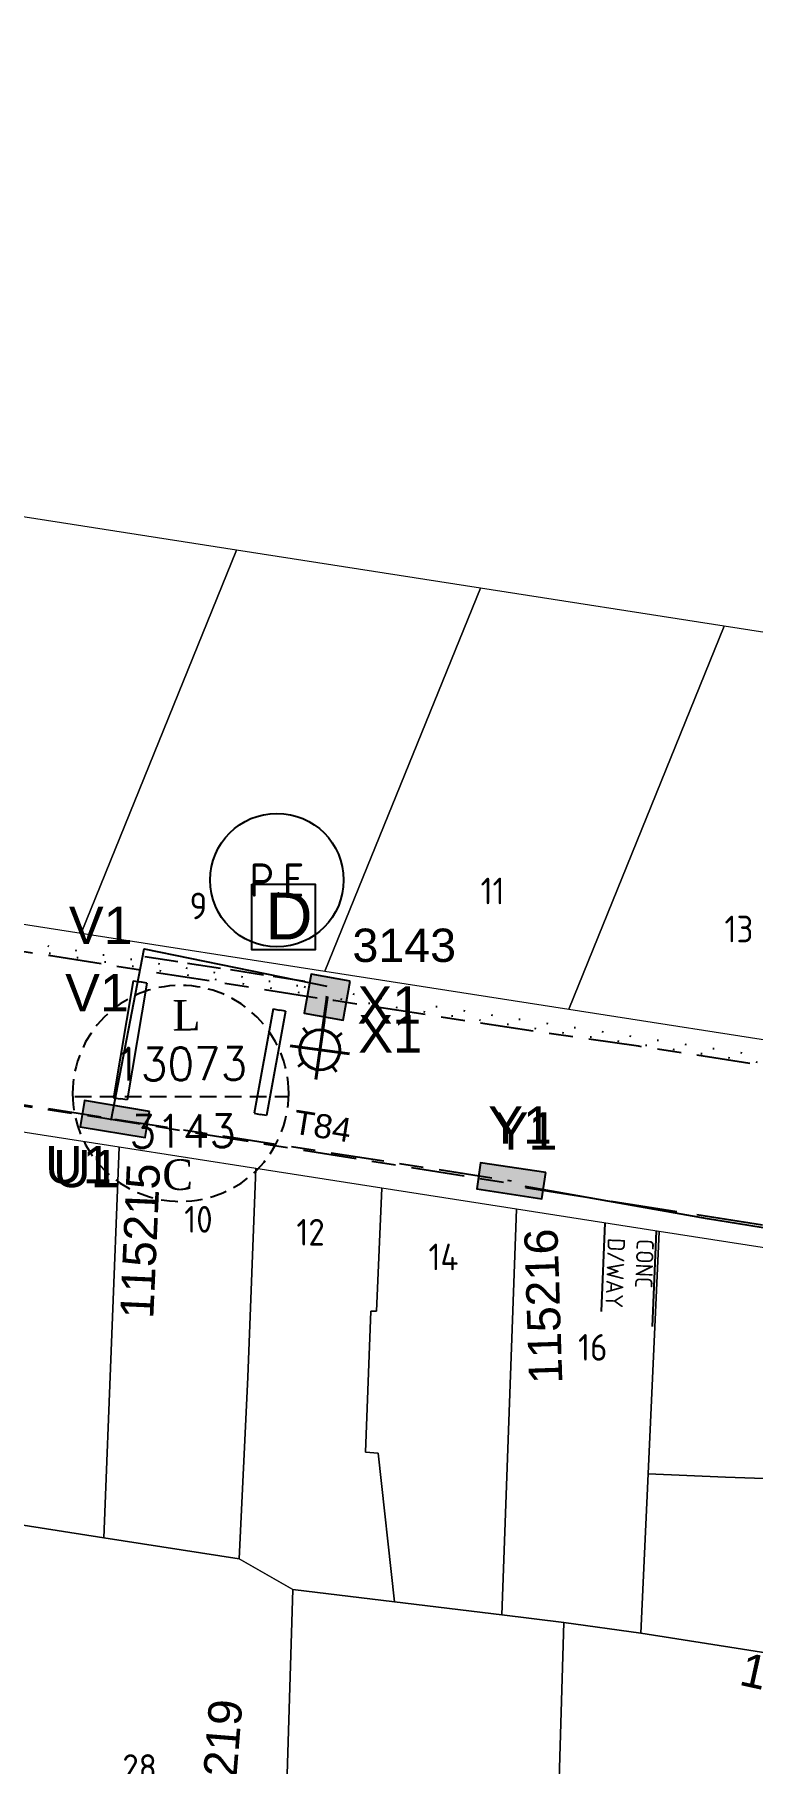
# Model space of a CAD drawing. Header units: metres. Extents: x 297818 to 299097, y 6264861 to 6266140.
# Drawn here: x 298387.9 to 298441.8, y 6265530.3 to 6265659.9 of the extents above; entities that cross this region are included whole.
import ezdxf
from ezdxf.enums import TextEntityAlignment as Align

# ---------------------------------------------------------------- set-up
doc = ezdxf.new("R2010")
doc.units = ezdxf.units.M
for name, pattern in [('Cable Exist UG', [8.2, 4, -1.2, 1.8, -1.2]), ('Cable Remove', [2, 0, -2]), ('HIDDEN2', [0.1875, 0.125, -0.0625]), ('IE Trench LV', [6.5, 5, -1.5]), ('IECLCHAINA', [8.2, 4, -1.2, 1.8, -1.2])]:
    doc.linetypes.add(name, pattern=pattern)
doc.layers.get('0').update_dxf_attribs({"color": 6})
doc.layers.add('Cadastre Land Parcels_SP_EXT', color=9, linetype='Continuous', lineweight=5)
for name, color, linetype in [('Duct_SP_NEW', 2, 'Continuous'), ('Equip_SP_SL_EXT', 7, 'Continuous'), ('Mains_LV_EXT', 7, 'Continuous'), ('Mains_LV_NEW_T84', 2, 'Continuous'), ('Mains_SL_EXT', 7, 'Continuous'), ('Notes', 7, 'Continuous'), ('Notes_LV_MISC', 7, 'Continuous'), ('Notes_SL_MISC', 7, 'Continuous'), ('Notes_SP_MISC', 7, 'Continuous'), ('SupportsUG_SP_LV_EXT', 7, 'Continuous'), ('SupportsUG_SP_LV_SL_EXT', 7, 'Continuous'), ('Trench_SP_NEW', 2, 'Continuous'), ('UG_Details_SP_MISC', 7, 'Continuous')]:
    doc.layers.add(name, color=color, linetype=linetype)
doc.styles.add('AR12', font='Simplex')
doc.styles.add('COLUMN_LABEL', font='arial.ttf')
doc.styles.add('iecARIAL', font='arial.ttf', dxfattribs={"height": 2})
doc.styles.add('iecDevPlan', font='isocp.shx', dxfattribs={"height": 1.8})
doc.styles.add('iecNAME', font='times.ttf')
doc.styles.add('iecRoadName', font='arial.ttf', dxfattribs={"height": 3.5})
doc.styles.add('IECSYMBOL1', font='isocp.shx')
doc.styles.add('IESYMBOL1', font='isocp.shx')
doc.styles.add('POLE_LABEL', font='arial.ttf')
doc.styles.get("Standard").update_dxf_attribs({"font": 'arial.ttf'})
doc.linetypes.add('Cable New UG', pattern='A,7,-0.25,["x",Standard,S=2,R=0,X=0.2,Y=-0.8],-2.1', length=9.35)
doc.linetypes.add('Cable V', pattern='A,7.2,-0.45,["V",Standard,S=1.5,R=0,X=0,Y=-0.7],-1.8', length=9.45)

# ---------------------------------------------------------------- blocks, each defined once
blk = doc.blocks.new('COLUMN_EXT')
blk.add_hatch(color=256).paths.add_polyline_path([(-1.49, 1.48), (-1.49, -1.49), (1.48, -1.49), (1.48, 1.48)])
blk.add_lwpolyline([(-1.49, -1.49), (1.48, -1.49), (1.48, 1.48), (-1.49, 1.48)], close=True)
for tag, height, style, flags, p in [('ASSET_NUM', 2.5, 'COLUMN_LABEL', 8, (2, 2)), ('STRUCTURE_PLANT_NUMBER', 0.2, 'POLE_LABEL', 9, (1.81, 0.03)), ('STREET_CODE', 0.2, 'COLUMN_LABEL', 9, (1.81, -0.2))]:
    blk.add_attdef(tag, text='', height=height, dxfattribs=dict(style=style, flags=flags)).set_placement(p, align=Align.MIDDLE_LEFT)
at = {"flags": 9}
for tag, p in [('COLUMN_TYPE', (1.81, -0.4)), ('OWNED_BY', (1.81, -0.6)), ('STATE', (1.81, -0.8)), ('USAGE', (1.81, -1)), ('LEGEND', (1.81, -1.2)), ('STREETNAME', (1.81, -1.6)), ('SUBURB', (1.81, -1.8)), ('LOCATION', (1.81, -1.4)), ('NOTES', (1.81, -2))]:
    blk.add_attdef(tag, text='', height=0.2, dxfattribs=at).set_placement(p, align=Align.MIDDLE_LEFT)
at = {"flags": 1}
blk.add_attdef('Z', (1.81, -2.35), '', height=0.2, dxfattribs=at)
blk = doc.blocks.new('PILLAR_EXT')
blk.add_hatch(color=256).paths.add_polyline_path([(-2.475, 0.99), (-2.475, -0.99), (2.475, -0.99), (2.475, 0.99)])
blk.add_lwpolyline([(-2.475, -0.99), (2.475, -0.99), (2.475, 0.99), (-2.475, 0.99)], close=True)
at = {"style": 'iecARIAL', "flags": 8}
blk.add_attdef('ASSET_NUM', (1.5, 3.5), '', height=2.5, dxfattribs=at)
for tag, p, flags in [('OWNED_BY', (0, -0.2), 9), ('STATE', (0, -0.4), 9), ('SUPPORT_TYPE', (0, -0.6), 9), ('USAGE', (0, -0.8), 9), ('LEGEND', (0, -1), 9), ('LOCATION', (0, -1.2), 9), ('NOTES', (0, -1.4), 9), ('STREETNAME', (0, -1.8), 9), ('SUBURB', (0, -2), 1), ('PARENT', (0, -1.6), 9)]:
    blk.add_attdef(tag, p, '', height=0.2, dxfattribs=dict(flags=flags))
blk = doc.blocks.new('*U145')
at = {"lineweight": 40}
for p, q in [((0, 0), (-0.34, -2.47)), ((-1.79, -2.31), (-1.45, -2.76)), ((-0.23, -1.73), (-0.84, -6.18)), ((1.69, -4.26), (-2.77, -3.65)), ((1.1, -2.71), (0.66, -3.05)), ((-2.18, -5.2), (-1.73, -4.86)), ((0.71, -5.6), (0.37, -5.15))]:
    blk.add_line(p, q, dxfattribs=at)
blk.add_circle((-0.54, -3.95), 1.5, dxfattribs=at)
at = {"style": 'iecARIAL', "flags": 8}
blk.add_attdef('ASSET_NUM', (1.5, 1.5), '', height=2.5, dxfattribs=at)
for tag, p, height, flags in [('CONSTRUCTED_VOLTAGE', (0.98, -0.65), 0.2, 9), ('CONTROL_TYPE', (0.98, -0.85), 0.2, 9), ('LANTERN_PURPOSE', (0.98, -1.05), 0.2, 9), ('LANTERN_TYPE', (0.98, -1.25), 0.2, 9), ('NO_PHASES', (0.98, -1.45), 0.2, 9), ('LNUMBER', (2.18, -3.25), 2.5, 8), ('OPERATING_VOLTAGE', (0.98, -1.65), 0.2, 9), ('ORIENTATION', (0.98, -1.85), 0.2, 9), ('OWNED_BY', (0.98, -2.05), 0.2, 9), ('STATE', (0.98, -2.25), 0.2, 9), ('USAGE', (0.98, -2.45), 0.2, 9), ('CEXIST', (0.98, -2.65), 0.2, 9), ('CNEW', (0.98, -2.85), 0.2, 9), ('CNUMBER', (0.98, -3.05), 0.2, 9), ('CREMOVE', (0.98, -3.25), 0.2, 9), ('CREPLACE', (0.98, -3.45), 0.2, 9), ('LKINGHEIGHT', (0.98, -3.65), 0.2, 9), ('LBRACKET', (0.98, -3.85), 0.2, 9), ('LBRACKETVOCAB', (0.98, -4.05), 0.2, 9), ('LCATEGORY', (0.98, -4.25), 0.2, 9), ('LCHARGE1', (0.98, -4.45), 0.2, 9), ('LCHARGE1PERCENT', (0.98, -4.65), 0.2, 9), ('LCHARGE2', (0.98, -4.85), 0.2, 9), ('LCHARGE2PERCENT', (0.98, -5.05), 0.2, 9), ('LCHARGE3', (0.98, -5.25), 0.2, 9), ('LCHARGE3PERCENT', (0.98, -5.45), 0.2, 9), ('LEXIST', (0.98, -5.65), 0.2, 9), ('LLAMP', (0.98, -5.85), 0.2, 9), ('LLAMPVOCAB', (0.98, -6.05), 0.2, 9), ('LMAST', (0.98, -6.25), 0.2, 9), ('LMASTVOCAB', (0.98, -6.45), 0.2, 9), ('LNEW', (0.98, -6.65), 0.2, 9), ('LANTNUMBER', (0.98, -6.85), 0.2, 9), ('LOUTREACH', (0.98, -7.25), 0.2, 9), ('LOUTREACHVOCAB', (0.98, -7.45), 0.2, 9), ('LRATECODE', (0.98, -7.65), 0.2, 9), ('LREMOVE', (0.98, -7.85), 0.2, 9), ('STREETNAME', (0.98, -9.25), 0.2, 9), ('LREPLACE', (0.98, -8.05), 0.2, 9), ('LTYPE', (0.98, -8.25), 0.2, 9), ('LTYPEVOCAB', (0.98, -8.45), 0.2, 9), ('LEGEND', (0.98, -8.65), 0.2, 9), ('LOCATION', (0.98, -8.85), 0.2, 9), ('NOTES', (0.98, -9.05), 0.2, 9), ('SUBURB', (0.98, -9.45), 0.2, 1)]:
    blk.add_attdef(tag, p, '', height=height, dxfattribs=dict(flags=flags))
blk = doc.blocks.new('SLCP PE (SL12)')
blk.add_circle((0, 0), 5)
at = {"style": 'IESYMBOL1'}
blk.add_text('P.E', height=2.5, dxfattribs=at).set_placement((0, 0), align=Align.MIDDLE)
blk = doc.blocks.new('DEFECT')
at = {"layer": 'Notes'}
blk.add_lwpolyline([(-2.2, 2.55), (2.56, 2.55), (2.56, -2.38), (-2.2, -2.38)], close=True, dxfattribs=at)
at = {"layer": 'Notes', "insert": (-1.17, 1.91), "char_height": 3.5, "width": 3.1627, "attachment_point": 1, "style": 'iecRoadName'}
blk.add_mtext('D', dxfattribs=at)

msp = doc.modelspace()

# ---------------------------------------------------------------- linework, layer by layer
at = {"color": 2, "linetype": 'Cable New UG', "ltscale": 0.5}
msp.add_circle((298457.33, 6265500.67), 639.42, dxfattribs=at)
at = {"layer": 'Cadastre Land Parcels_SP_EXT', "linetype": 'Continuous'}
for points in [[(298403.1, 6265621.28), (298384.82, 6265624.13), (298373.17, 6265595.41), (298391.44, 6265592.56), (298403.1, 6265621.28)], [(298421.38, 6265618.44), (298403.1, 6265621.28), (298391.44, 6265592.56), (298409.72, 6265589.71), (298421.38, 6265618.44)], [(298439.66, 6265615.59), (298421.38, 6265618.44), (298409.72, 6265589.71), (298428, 6265586.87), (298439.66, 6265615.59)], [(298457.94, 6265612.74), (298439.66, 6265615.59), (298428, 6265586.87), (298446.28, 6265584.02), (298457.94, 6265612.74)], [(298394.29, 6265576.51), (298383.84, 6265578.14), (298383.36, 6265562.65), (298382.77, 6265548.84), (298393.15, 6265547.22), (298394.29, 6265576.51)], [(298403.95, 6265559.26), (298404.53, 6265574.91), (298394.29, 6265576.51), (298393.15, 6265547.22), (298403.3, 6265545.63), (298403.95, 6265559.26)], [(298413.99, 6265573.43), (298404.53, 6265574.91), (298403.95, 6265559.26), (298403.3, 6265545.63), (298407.32, 6265543.34), (298414.94, 6265542.41), (298413.7, 6265553.57), (298412.76, 6265553.63), (298413.16, 6265564.21), (298413.58, 6265564.21), (298413.99, 6265573.43)], [(298424.07, 6265571.86), (298413.99, 6265573.43), (298413.58, 6265564.21), (298413.16, 6265564.21), (298412.76, 6265553.63), (298413.7, 6265553.57), (298414.94, 6265542.41), (298422.99, 6265541.43), (298424.07, 6265571.86)], [(298433.95, 6265552.02), (298434.78, 6265570.2), (298424.07, 6265571.86), (298422.99, 6265541.43), (298427.63, 6265540.86), (298433.4, 6265540.08), (298433.95, 6265552.02)], [(298457.4, 6265545.4), (298457.53, 6265545.75), (298457.65, 6265546.09), (298457.76, 6265546.44), (298457.87, 6265546.79), (298457.97, 6265547.14), (298458.06, 6265547.49), (298458.15, 6265547.85), (298458.22, 6265548.21), (298458.29, 6265548.57), (298458.35, 6265548.93), (298458.41, 6265549.29), (298458.46, 6265549.65), (298458.5, 6265550.01), (298458.53, 6265550.38), (298458.55, 6265550.74), (298458.57, 6265551.11), (298439.75, 6265551.77), (298433.95, 6265552.02), (298433.4, 6265540.08), (298454.06, 6265536.83), (298457.4, 6265545.4)], [(298407.32, 6265543.34), (298403.3, 6265545.63), (298393.15, 6265547.22), (298382.77, 6265548.84), (298382.08, 6265525.15), (298406.63, 6265521.33), (298407.32, 6265543.34)], [(298427.63, 6265540.86), (298422.99, 6265541.43), (298414.94, 6265542.41), (298407.32, 6265543.34), (298406.63, 6265521.33), (298426.95, 6265518.18), (298427.63, 6265540.86)]]:
    msp.add_lwpolyline(points, close=True, dxfattribs=at)
for points in [[(298443.94, 6265568.77), (298434.78, 6265570.2), (298433.95, 6265552.02), (298439.75, 6265551.77), (298458.57, 6265551.11)], [(298447.79, 6265520.73), (298454.06, 6265536.83), (298433.4, 6265540.08), (298427.63, 6265540.86), (298426.95, 6265518.18)]]:
    msp.add_lwpolyline(points, dxfattribs=at)
at = {"layer": 'Duct_SP_NEW'}
for p, q in [((298395.33, 6265588.99), (298393.87, 6265580.22)), ((298396.36, 6265588.82), (298394.9, 6265580.05)), ((298395.33, 6265588.99), (298395.85, 6265588.91)), ((298396.36, 6265588.82), (298395.85, 6265588.91)), ((298393.87, 6265580.22), (298394.39, 6265580.13)), ((298394.9, 6265580.05), (298394.39, 6265580.13))]:
    msp.add_line(p, q, dxfattribs=at)
at = {"layer": 'Mains_LV_EXT', "linetype": 'Cable Remove'}
for points in [[(298409.88, 6265587.76), (298366.73, 6265594.56), (298360.79, 6265595.5), (298355.5, 6265595.66), (298351.29, 6265594.91), (298346.56, 6265592.88), (298344.09, 6265591.24)], [(298457.05, 6265578.45), (298451.93, 6265580.86), (298446.31, 6265582.24), (298409.88, 6265587.76)]]:
    msp.add_lwpolyline(points, dxfattribs=at)
at = {"layer": 'Mains_LV_EXT', "linetype": 'Cable Exist UG', "flags": 128}
for points in [[(298372.78, 6265581.9), (298392.17, 6265578.92), (298393.97, 6265578.62)], [(298393.97, 6265578.62), (298423.69, 6265573.99)]]:
    msp.add_lwpolyline(points, dxfattribs=at)
at = {"layer": 'Mains_LV_NEW_T84', "linetype": 'Cable V', "flags": 128}
msp.add_lwpolyline([(298393.7, 6265578.54), (298396.16, 6265591.38), (298409.87, 6265588.58)], dxfattribs=at)
at = {"layer": 'Mains_LV_NEW_T84', "linetype": 'Cable New UG', "flags": 128}
msp.add_lwpolyline([(298448.97, 6265568.88), (298444.76, 6265570.12), (298438.39, 6265571.13), (298424.74, 6265573.55)], dxfattribs=at)
at = {"layer": 'Mains_SL_EXT', "linetype": 'Cable Remove'}
for points in [[(298344.09, 6265591.24), (298345.15, 6265592.65), (298349.43, 6265594.82), (298353.7, 6265596.01), (298358.8, 6265596.17), (298368.19, 6265594.9), (298408.16, 6265588.55), (298409.88, 6265587.76)], [(298409.88, 6265587.76), (298411.8, 6265588.01), (298446.16, 6265582.8), (298451.73, 6265581.41), (298455.79, 6265579.64), (298457.05, 6265578.45)]]:
    msp.add_lwpolyline(points, dxfattribs=at)
at = {"layer": 'Notes_SL_MISC', "linetype": 'HIDDEN2', "ltscale": 10}
msp.add_line((298390.97, 6265580.32), (298406.94, 6265580.32), dxfattribs=at)
msp.add_lwpolyline([(298390.8, 6265580.54, 1), (298407, 6265580.54, 1), (298390.8, 6265580.54)], format="xyb", dxfattribs=at)
at = {"layer": 'Notes_SP_MISC', "linetype": 'Continuous'}
for p, q in [((298430.46, 6265564.18), (298430.73, 6265570.83)), ((298434.28, 6265563.07), (298434.58, 6265570.21))]:
    msp.add_line(p, q, dxfattribs=at)
at = {"layer": 'Trench_SP_NEW', "color": 4, "linetype": 'IE Trench LV', "ltscale": 0.5, "flags": 128}
msp.add_lwpolyline([(298396.21, 6265590.81), (298408.2, 6265588.97)], dxfattribs=at)
at = {"layer": 'Trench_SP_NEW', "color": 4, "linetype": 'IE Trench LV', "flags": 128}
msp.add_lwpolyline([(298424.75, 6265573.48), (298444.58, 6265570.37), (298447.3, 6265569.62), (298449.01, 6265568.83)], dxfattribs=at)
at = {"layer": 'UG_Details_SP_MISC'}
for p, q in [((298405.83, 6265586.88), (298404.4, 6265579.05)), ((298406.77, 6265586.71), (298405.34, 6265578.88)), ((298405.83, 6265586.88), (298406.3, 6265586.79)), ((298406.77, 6265586.71), (298406.3, 6265586.79)), ((298404.4, 6265579.05), (298404.87, 6265578.97)), ((298405.34, 6265578.88), (298404.87, 6265578.97))]:
    msp.add_line(p, q, dxfattribs=at)
at = {"layer": 'UG_Details_SP_MISC', "color": 7, "linetype": 'Cable Exist UG', "flags": 128}
for points in [[(298307.19, 6265522.9), (298333.53, 6265519.19), (298338.06, 6265518.66), (298398.03, 6265509.27), (298434.44, 6265503.57), (298439.48, 6265502.79), (298444.77, 6265502.98), (298449.16, 6265504.33), (298452.94, 6265506.45), (298455.69, 6265508.7), (298457.73, 6265510.74), (298459.99, 6265515.1), (298462.21, 6265520.54), (298466.21, 6265531.58), (298468.44, 6265537.6), (298470.41, 6265542.86), (298471.54, 6265547.93), (298471.75, 6265553.9), (298471.22, 6265558.26), (298469.72, 6265563.04), (298467.37, 6265567.93), (298465.12, 6265571.12), (298461.33, 6265575.26), (298457.58, 6265577.89), (298455.7, 6265578.99), (298452.97, 6265580.21), (298447.87, 6265581.55), (298442.09, 6265582.71), (298433.23, 6265584.08), (298425.93, 6265585.12), (298410.38, 6265587.5), (298367.49, 6265594.26), (298361.58, 6265595.04), (298357.13, 6265595.38), (298353.97, 6265595.1), (298350.31, 6265594.42), (298347.69, 6265593.6), (298344.02, 6265591.37), (298351.5, 6265582.24), (298349.47, 6265580.39), (298347.78, 6265577.42), (298347.12, 6265573.6), (298345.15, 6265561.27)], [(298351.5, 6265582.24), (298353.71, 6265583.18), (298356.28, 6265583.71), (298359.17, 6265583.58), (298363.38, 6265582.95), (298365.68, 6265582.62), (298370.71, 6265582.07), (298393.22, 6265578.69), (298423.94, 6265573.75)]]:
    msp.add_lwpolyline(points, dxfattribs=at)

# ---------------------------------------------------------------- block references
at = {"layer": 'Equip_SP_SL_EXT'}
msp.add_blockref('*U145', (298409.88, 6265587.76), dxfattribs=at)
at = {"layer": 'Notes_SL_MISC'}
msp.add_blockref('SLCP PE (SL12)', (298406.12, 6265596.54), dxfattribs=at)
at = {"layer": 'Notes_SP_MISC'}
msp.add_blockref('DEFECT', (298406.43, 6265593.68), dxfattribs=at)
at = {"layer": 'SupportsUG_SP_LV_EXT'}
ref = msp.add_blockref('PILLAR_EXT', (298393.97, 6265578.62), dxfattribs=dict(at, rotation=170.6051018180615))
ref.add_attrib('ASSET_NUM', '115215', dxfattribs={"layer": '0', "height": 2.5, "rotation": 87.4283, "style": 'iecARIAL'}).set_placement((298396.12, 6265575.3), align=Align.MIDDLE_RIGHT)
ref = msp.add_blockref('PILLAR_EXT', (298423.69, 6265573.99), dxfattribs=dict(at, rotation=171.4696783811424))
ref.add_attrib('ASSET_NUM', '115216', dxfattribs={"layer": '0', "height": 2.5, "rotation": 91.8524, "style": 'iecARIAL'}).set_placement((298425.9, 6265570.4), align=Align.MIDDLE_RIGHT)
ref = msp.add_blockref('PILLAR_EXT', (298455.53, 6265536.2), dxfattribs=dict(at, rotation=71.6250396479765))
ref.add_attrib('ASSET_NUM', '115218', dxfattribs={"layer": '0', "height": 2.5, "rotation": 347.5841, "style": 'iecARIAL'}).set_placement((298452.33, 6265534.93), align=Align.MIDDLE_RIGHT)
ref = msp.add_blockref('PILLAR_EXT', (298399.87, 6265519.98), dxfattribs=dict(at, rotation=348.8252078370459))
ref.add_attrib('ASSET_NUM', '115219', dxfattribs={"layer": '0', "height": 2.5, "rotation": 85.423, "style": 'iecARIAL'}).set_placement((298401.37, 6265523.48), align=Align.MIDDLE_LEFT)
at = {"layer": 'SupportsUG_SP_LV_SL_EXT'}
ref = msp.add_blockref('COLUMN_EXT', (298409.88, 6265587.76), dxfattribs=dict(at, rotation=169.741452035425))
ref.add_attrib('ASSET_NUM', '3143', dxfattribs={"layer": '0', "height": 2.5, "style": 'COLUMN_LABEL'}).set_placement((298411.78, 6265591.65), align=Align.MIDDLE_LEFT)

# ---------------------------------------------------------------- texts
at = {"layer": 'Cadastre Land Parcels_SP_EXT', "style": 'iecDevPlan'}
for s, p in [('11', (298421.39, 6265594.72)), ('9', (298399.57, 6265593.6)), ('13', (298439.68, 6265591.87)), ('10', (298399.17, 6265570.1)), ('12', (298407.58, 6265569.13)), ('14', (298417.48, 6265567.28)), ('16', (298428.7, 6265560.5)), ('28', (298394.53, 6265528.99))]:
    msp.add_text(s, height=2, dxfattribs=at).set_placement(p)
at = {"layer": 'Mains_LV_EXT'}
msp.add_text('T84', height=1.8, rotation=350.8464, dxfattribs=at).set_placement((298407.25, 6265577.55))
at = {"layer": 'Notes_LV_MISC', "color": 2, "linetype": 'Cable New UG', "char_height": 2.8, "attachment_point": 1, "style": 'iecARIAL'}
for s, insert in [('V1', (298390.52, 6265594.55)), ('X1', (298412.16, 6265588.58)), ('Y1', (298421.96, 6265579.57)), ('U1', (298388.74, 6265576.6))]:
    msp.add_mtext_dynamic_manual_height_columns(s, width=12.8604, gutter_width=10, heights=[2.8], dxfattribs=dict(at, insert=insert))
at = {"layer": 'Notes_SL_MISC', "linetype": 'IECLCHAINA', "lineweight": 0, "style": 'iecNAME'}
for s, p in [('L', (298398.29, 6265585.25)), ('C', (298397.53, 6265573.3))]:
    msp.add_text(s, height=2.29, rotation=0.4193, dxfattribs=at).set_placement(p)
at = {"layer": 'Notes_SL_MISC', "lineweight": 0, "style": 'AR12', "width": 0.948629}
for s, p in [('13073', (298398.92, 6265580.79, 35.97)), ('3143', (298399.07, 6265575.75, 35.97))]:
    msp.add_text(s, height=2.454, rotation=0.3904, dxfattribs=at).set_placement(p, align=Align.BOTTOM_CENTER)
at = {"layer": 'Notes_SP_MISC', "color": 2, "linetype": 'Cable New UG', "char_height": 2.8, "attachment_point": 1, "style": 'iecARIAL'}
for s, insert in [('V1', (298390.24, 6265589.5)), ('X1', (298412.22, 6265586.41)), ('Y1', (298422.37, 6265579.12)), ('U1', (298389.34, 6265576.31))]:
    msp.add_mtext_dynamic_manual_height_columns(s, width=12.8604, gutter_width=10, heights=[2.8], dxfattribs=dict(at, insert=insert))
at = {"layer": 'Notes_SP_MISC', "color": 7, "insert": (298432.66, 6265569.66), "char_height": 1.3, "width": 98.3178, "attachment_point": 4, "rotation": 267.9475, "style": 'IECSYMBOL1'}
msp.add_mtext('CONC\\PD/WAY', dxfattribs=at)

doc.saveas('drawing.dxf')
